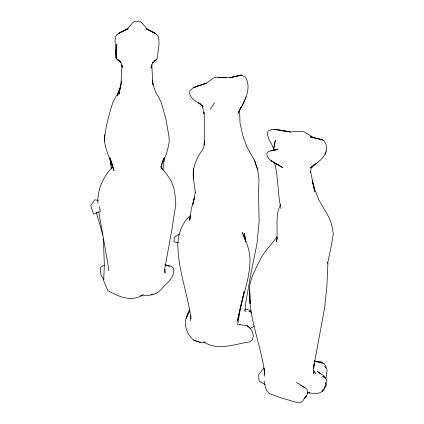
<?xml version="1.0" encoding="UTF-8"?>
<svg xmlns="http://www.w3.org/2000/svg" width="424" height="424" viewBox="0 0 424 424"><rect width="100%" height="100%" fill="white"/><g stroke="black" fill="none" stroke-linecap="round" stroke-linejoin="round"><path stroke-width="0.64" d="M193.556 175.059L193.54 179.013L195.385 192.968M273.454 148.734L273.448 150.578L275.367 140.392L273.189 150.594M264.274 376.231L264.332 368.414M310.463 171.487L310.437 172.796L311.084 168.423L315.975 163.139M193.583 168.466L193.54 179.013C191.781 167.909 196.831 157.389 203.255 148.692L203.796 147.462L204.617 140.365M121.503 81.058L118.974 94.303L120.962 84.673L121.916 64.761M108.512 270.687L108.634 268.164L98.771 211.873M97.817 203.144C97.441 189.629 102.963 176.866 112.371 167.294M327.551 263.293L327.63 262.069M120.962 84.673C119.918 91.43 115.312 96.534 112.821 102.709C109.339 113.129 106.652 123.76 104.94 134.615C102.751 145.459 109.408 155.11 111.305 165.371L110.388 160.579L111.327 168.964M104.468 141.383L104.94 134.615M244.982 311.174L245.549 303.642L250.902 273.787L256.96 243.774L259.138 221.418L258.523 193.264L258.942 179.14L257.739 169.865L254.395 160.177L246.832 146.709L242.846 135.632L240.026 123.145L239.571 110.166L237.975 113.457L241.325 106.779M325.431 383.916L325.542 382.665L325.621 385.045L323.899 389.773C319.897 394.792 313.532 393.594 307.951 392.709L309.87 392.661M162.922 169.992L164.395 157.749M204.601 141.091L204.193 145.013L204.532 123.554L204.008 112.429L204.082 113.738L202.269 106.016L201.469 104.733M112.084 168.132L112.445 164.692L113.95 170.739L109.88 157.876L112.212 164.072M314.438 164.337L310.479 167.697C319.171 161.979 332.072 152.449 324.079 140.789L322.113 139.655L310.421 136.857L312.096 137.514M326.024 378.181L327.111 369.892L325.844 367.412L324.307 366.299M190.169 320.761L190.98 315.652M237.641 325.086L240.408 307.686L244.272 291.262L237.514 321.265C240.599 301.358 249.227 282.4 249.975 262.175C250.43 251.745 246.545 241.86 242.284 232.538L245.883 242.009L244.473 233.348L245.517 241.214M121.259 82.818L121.455 81.578M195.305 192.056L192.957 204.198L194.377 197.849L191.256 209.302L189.692 220.379L190.62 216.033M164.035 158.841L163.505 161.321L166.812 152.327L168.27 146.815L169.224 141.865L168.996 136.592L165.789 118.688L161.454 103.069L159.175 98.103L155.772 92.469L153.446 85.712L152.454 80.025M277.45 237.456L276.522 241.675C278.245 229.474 274.726 216.155 280.439 204.675M161.417 165.058L160.897 167.236L163.818 158.279L161.417 165.058L161.629 168.498L161.518 167.66L166.955 174.545L171.503 181.583L173.909 188.51L175.271 196.694L175.806 204.363L172.038 228.722L164.809 268.583L165.084 273.003L164.703 270.713M325.388 154.219L326.077 151.58M151.813 64.978L151.002 68.052L151.813 64.978L152.879 84.906M189.671 218.964L190.657 215.355M241.325 106.763L239.936 109.503C245.411 100.085 251.644 87.789 245.47 77.258L241.288 75.075L229.872 77.714L218.016 77.528L224.619 77.799M120.766 85.468L117.374 95.919L118.577 92.188M151.702 65.407L153.075 62.095M242.38 105.56L246.068 96.932M189.798 309.817C183.051 320.316 184.101 331.817 193.689 340.106L200.727 342.513L205.311 342.051M189.835 310.569L186.115 318.244L189.756 310.405M153.006 61.915L152.497 62.9L157.028 59.254C157.77 51.511 160.41 43.365 157.993 35.701L155.412 33.517L146.895 28.673L141.664 22.557L139.772 21.237L134.98 21.2L133.062 22.493L127.64 28.525L118.837 33.242L116.123 35.393L115.01 40.301L116.091 58.21L116.785 59.323L120.427 61.544L117.4 59.545L121.004 62.667M276.962 236.608C271.869 244.579 264.544 250.939 260.257 259.509C256.303 267.926 251.31 276.077 249.794 285.384C247.234 315.859 261.306 344.33 264.714 374.079L264.502 370.931M323.104 389.624L322.06 391.23L324.943 387.801L326.438 385.04L326.872 380.625L325.669 378.378L322.706 376.168L325.992 378.855L323.692 375.6L317.343 371.424L320.327 373.873M324.153 388.018L325.203 386.407M210.134 109.498L214.555 102.921M263.94 367.995L258.746 374.578L258.783 378.25L259.318 381.356L265.016 384.473M190.524 215.387C182.293 222.478 178.345 233.147 177.826 243.811C177.857 269.41 187.662 293.604 191.023 318.753M254.14 326.008L252.259 327.423L249.959 328.367M179.357 234.122L174.487 237.154L173.872 241.675L174.158 242.009L178.599 242.486M143.296 294.351C132.818 302.81 117.824 296.519 107.802 290.504L103.71 280.884L104.341 264.465L103.323 238.224M156.498 59.62L153.981 60.982L156.133 59.832M150.949 294.59L152.757 293.964M275.685 149.804L277.805 149.163L269.139 151.342L267.751 152.126L266.77 153.594C267.019 160.447 275.038 162.636 279.639 165.943L278.791 165.111M104.431 265.435L102.592 265.806L100.695 267.48L100.202 270.735L101.172 275.505L103.949 279.559M307.066 393.032L309.504 392.661M140.201 295.862C147.515 295.719 155.942 295.464 161.109 289.497C166.097 283.227 175.822 277.37 173.395 268.021L171.455 266.32L165.371 265M226.649 77.804L216.373 77.184L213.489 78.106L206.324 83.247L193.641 87.561L190.185 90.376C187.472 97.271 196.333 101.537 200.928 104.389M203.817 341.924C217.703 351.337 234.896 343.949 249.794 341.85L252.322 339.9C254.76 334.467 251.724 328.616 247.017 325.653L238.86 324.498L240.069 324.927M98.363 200.324L94.7 199.81L90.694 205.709L93.587 214.088L100.356 211.422L99.349 206.573M277.932 129.967C274.667 129.14 270.878 129.235 268 131.133C265.588 137.498 272.606 143.492 273.798 149.667M279.236 130.173L280.54 130.385M281.843 130.592L290.308 131.954L299.021 131.276L303.531 131.451L314.375 138.028M321.986 363.071L314.444 361.025L324.069 363.516L325.897 365.901L326.014 367.656M310.421 136.857L322.929 139.941L319.351 139.051M245.014 309.117C246.874 309.992 248.946 309.615 250.727 310.596M251.395 312.117L249.01 311.497L251.199 312.165M164.841 264.989L169.234 266.129M164.883 264.793L169.24 266.108M193.689 340.106L200.727 342.513M314.438 360.93L315.615 361.439L319.389 361.439L321.27 361.852L322.383 362.817M300.87 385.236L305.126 387.631L307.071 389.624L307.713 392.916L306.446 396.064L304.708 398.221L306.398 395.528L302.678 401.035L300.086 402.752L298.046 402.8L279.808 397.489L269.669 393.748L266.733 390.758L265.159 386.609L264.401 381.33M296.466 382.459L304.665 387.637M117.4 59.545L119.197 60.722M200.976 104.405L198.517 102.746L203.107 106.689L201.877 105.226M249.217 327.535L247.017 325.653M314.237 361.2L315.006 361.964L314.354 360.898M314.317 372.081L315.467 373.518L313.627 370.216M244.77 310.601L245.374 311.629M164.687 269.362L165.047 270.3M120.591 61.851L122.562 67.84L122.043 65.376M254.395 160.177L257.739 169.865M109.88 157.876L112.731 166.876M312.345 181.064L315.159 190.53L318.875 199.932L328.918 217.332L331.621 224.333L333.306 233.719L331.457 244.908L327.991 261.608L326.84 287.26L324.747 306.987L313.442 368.483L314.147 363.691L313.394 373.433L313.347 370.921M96.333 212.488L102.884 235.002M274.402 162.286C278.589 177.396 277.439 193.275 280.953 208.529M312.26 181.037L314.682 191.542L310.606 171.476M110.219 159.684L110.463 160.929M152.412 81.191L152.799 84.286M116.102 49.905L116.091 58.21L116.102 49.905M116.881 44.425L115.985 51.649L116.881 44.425M119.144 33.056L118.837 33.242L128.18 28.753L119.144 33.056M197.69 85.897L193.641 87.561L206.324 83.247L197.69 85.897M272.897 150.292L270.671 150.875L276.644 149.752L272.897 150.292M238.654 75.668L229.872 77.714L241.288 75.075L238.654 75.668M278.43 129.76L274.026 129.341L290.308 131.954L278.43 129.76M152.746 32.001L146.227 28.885L155.412 33.517L152.746 32.001M282.766 167.597L271.169 160.813L282.766 167.597M250.123 303.489L249.694 289.958L250.123 303.489"/></g></svg>
